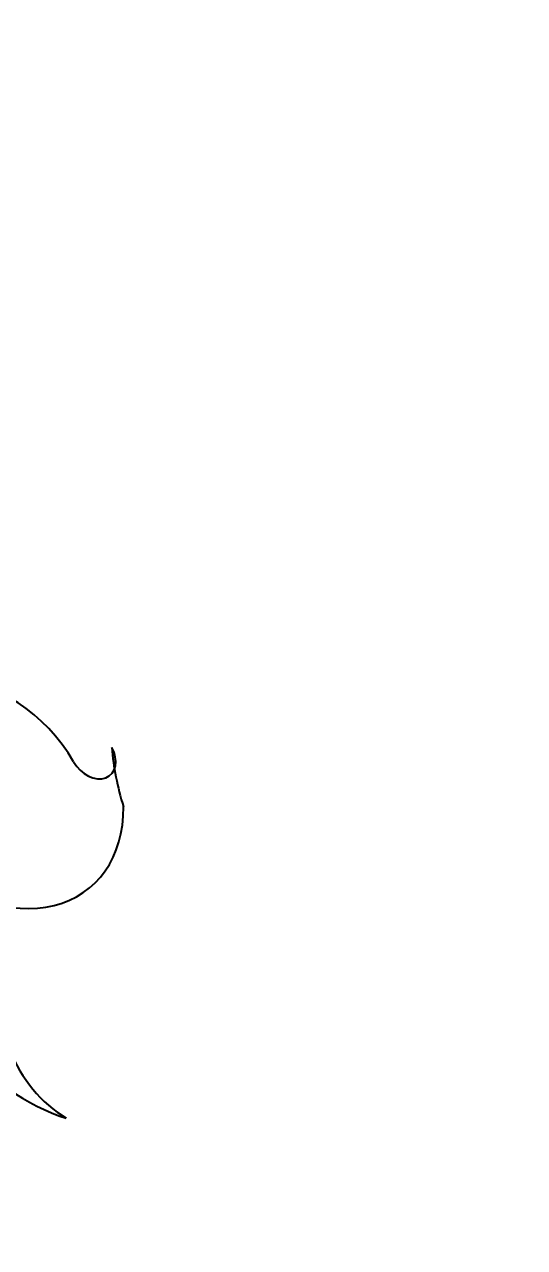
# Model space of a CAD drawing. Header units: millimetres. Extents: x 148889 to 229003, y -70503 to 111106.
# Drawn here: x 215275.5 to 215429.5, y -60512.2 to -60135 of the extents above; entities that cross this region are included whole.
import ezdxf

# ---------------------------------------------------------------- set-up
doc = ezdxf.new("R2010")
doc.units = ezdxf.units.MM
doc.header["$PDMODE"] = 3
doc.layers.add('P-外部尺寸', color=44, linetype='Continuous')
doc.layers.add('P-活动家具', color=3, linetype='Continuous')
doc.styles.add('Arial', font='arial.ttf')
doc.dimstyles.new('1比80', dxfattribs={"dimscale": 80, "dimtxt": 2, "dimasz": 1.25, "dimexe": 1, "dimexo": 1, "dimgap": 0.25, "dimtad": 1, "dimdec": 0, "dimrnd": 0.005, "dimzin": 0, "dimdsep": 46, "dimtxsty": 'Arial', "dimblk": 'ARCHTICK', "dimcen": 0.125, "dimdle": 1, "dimclrd": 44, "dimclre": 44, "dimclrt": 50, "dimadec": 0, "dimazin": 0, "dimtfac": 1, "dimtdec": 0, "dimtix": 1, "dimtmove": 2, "dimatfit": 3, "dimldrblk": 'DOT', "dimfxl": 5, "dimfxlon": 1, "dimtvp": 1, "dimtolj": 1, "dimtzin": 0, "dimarcsym": 0})

# ---------------------------------------------------------------- blocks, each defined once
blk = doc.blocks.new('_ArchTick')
at = {"color": 0, "linetype": 'ByBlock', "const_width": 0.15}
blk.add_lwpolyline([(-0.5, -0.5), (0.5, 0.5)], dxfattribs=at)
blk = doc.blocks.new('*D311')
at = {"layer": 'Defpoints', "color": 0}
for p in [(214675.9467082483, -60411.09025352554), (218361.1731619699, -60411.09025352554), (215774.235667677, -64026.09025352557)]:
    blk.add_point(p, dxfattribs=at)
at = {"layer": 'P-外部尺寸', "color": 44, "lineweight": -2}
for p, q in [((218361.1731619699, -64106.09025352557), (218361.1731619699, -60331.09025352554)), ((217961.1731619699, -60411.09025352554), (218441.1731619699, -60411.09025352554)), ((217961.1731619699, -64026.09025352557), (218441.1731619699, -64026.09025352557))]:
    blk.add_line(p, q, dxfattribs=at)
at = {"layer": 'P-外部尺寸', "color": 44, "lineweight": -2, "xscale": 100, "yscale": 100, "zscale": 100}
for p, rotation in [((218361.1731619699, -60411.09025352554), 90), ((218361.1731619699, -64026.09025352557), 270)]:
    blk.add_blockref('_ArchTick', p, dxfattribs=dict(at, rotation=rotation))
at = {"layer": 'P-外部尺寸', "color": 50, "insert": (218259.4269136752, -62218.59025352552), "char_height": 160, "attachment_point": 5, "rotation": 90, "style": 'Arial'}
blk.add_mtext('\\A1;3615', dxfattribs=at)
blk = doc.blocks.new('_Dot')
at = {"color": 0, "linetype": 'ByBlock', "lineweight": -2}
blk.add_line((-0.5, 0), (-1, 0), dxfattribs=at)
at = {"color": 0, "linetype": 'ByBlock', "const_width": 0.5}
blk.add_lwpolyline([(-0.25, 0, 1), (0.25, 0, 1)], format="xyb", close=True, dxfattribs=at)
blk = doc.blocks.new('*D312')
at = {"layer": 'Defpoints', "color": 0}
for p in [(214675.9467082483, -60181.09025352558), (218361.1731619699, -60181.09025352558), (214675.9467082483, -60411.09025352554)]:
    blk.add_point(p, dxfattribs=at)
at = {"layer": 'P-外部尺寸', "color": 44, "lineweight": -2}
for p, q in [((218361.1731619699, -60181.09025352558), (218361.1731619699, -60081.09025352558)), ((217961.1731619699, -60181.09025352558), (218441.1731619699, -60181.09025352558)), ((218361.1731619699, -60411.09025352554), (218361.1731619699, -60181.09025352558)), ((217961.1731619699, -60411.09025352554), (218441.1731619699, -60411.09025352554)), ((218361.1731619699, -60411.09025352554), (218361.1731619699, -60511.09025352554))]:
    blk.add_line(p, q, dxfattribs=at)
at = {"layer": 'P-外部尺寸', "color": 44, "lineweight": -2, "xscale": 100, "yscale": 100, "zscale": 100}
for p, rotation in [((218361.1731619699, -60181.09025352558), 270), ((218361.1731619699, -60411.09025352554), 90)]:
    blk.add_blockref('_ArchTick', p, dxfattribs=dict(at, rotation=rotation))
at = {"layer": 'P-外部尺寸', "color": 50, "insert": (218259.4269136752, -60296.09025352553), "char_height": 160, "attachment_point": 5, "rotation": 90, "style": 'Arial'}
blk.add_mtext('\\A1;230', dxfattribs=at)
blk = doc.blocks.new('*D313')
at = {"layer": 'Defpoints', "color": 0}
for p in [(215492.6994027508, -56801.09025352556), (218361.1731619699, -56801.09025352556), (214675.9467082483, -60181.09025352558)]:
    blk.add_point(p, dxfattribs=at)
at = {"layer": 'P-外部尺寸', "color": 44, "lineweight": -2}
for p, q in [((218361.1731619699, -60261.09025352558), (218361.1731619699, -56721.09025352556)), ((217961.1731619699, -56801.09025352556), (218441.1731619699, -56801.09025352556)), ((217961.1731619699, -60181.09025352558), (218441.1731619699, -60181.09025352558))]:
    blk.add_line(p, q, dxfattribs=at)
at = {"layer": 'P-外部尺寸', "color": 44, "lineweight": -2, "xscale": 100, "yscale": 100, "zscale": 100}
for p, rotation in [((218361.1731619699, -56801.09025352556), 90), ((218361.1731619699, -60181.09025352558), 270)]:
    blk.add_blockref('_ArchTick', p, dxfattribs=dict(at, rotation=rotation))
at = {"layer": 'P-外部尺寸', "color": 50, "insert": (218259.4269136752, -58491.09025352553), "char_height": 160, "attachment_point": 5, "rotation": 90, "style": 'Arial'}
blk.add_mtext('\\A1;3380', dxfattribs=at)
blk = doc.blocks.new('A$C0E8316F6')
at = {"layer": 'P-活动家具', "color": 252}
for centre, major_axis, ratio, start_param, end_param in [((377.2102795485407, 218.6527457974807), (-26.16158898949091, 31.53290257318711), 0.7249066119303736, 4.486048533518938, 6.963697356111592), ((411.173322047136, 232.4142040828519), (-5.406487238877504, 6.51650920136116), 0.7249066119342078, 1.344455880013687, 4.449075213122377), ((486.357120092056, 217.8775204441408), (-52.30374558587475, 63.042383032216), 0.7249066119294095, 0.8013759226339112, 1.052602601433997), ((378.5113042796729, 229.549564033121), (-31.80882637603252, 38.33959105030103), 0.7249066119305542, 1.743119321619278, 3.867114283018467), ((402.6225145214121, 169.3227092640955), (-36.59489481599307, 44.1083014252421), 0.7249066119313279, 1.548814227077672, 2.299173914119631), ((410.2058122417075, 143.5614695795957), (-19.91771265270978, 24.00707742990463), 0.7249066119304935, 1.123846186212724, 2.017746467378104)]:
    blk.add_ellipse(centre, major_axis=major_axis, ratio=ratio, start_param=start_param, end_param=end_param, dxfattribs=at)

msp = doc.modelspace()

# ---------------------------------------------------------------- block references
at = {"layer": 'P-活动家具'}
msp.add_blockref('A$C0E8316F6', (214885.240491031, -60592.45673698785), dxfattribs=at)

# ---------------------------------------------------------------- dimensions: what is measured, and where the dimension line sits
at = {"layer": 'P-外部尺寸'}
for base, p1, p2, picture, middle in [((218361.1731619699, -56801.09025352556), (214675.9467082483, -60181.09025352558), (215492.6994027508, -56801.09025352556), '*D313', (218259.4269136752, -58491.09025352553)), ((218361.1731619699, -60181.09025352558), (214675.9467082483, -60411.09025352554), (214675.9467082483, -60181.09025352558), '*D312', (218259.4269136752, -60296.09025352553)), ((218361.1731619699, -60411.09025352554), (215774.235667677, -64026.09025352557), (214675.9467082483, -60411.09025352554), '*D311', (218259.4269136752, -62218.59025352552))]:
    dim = msp.add_linear_dim(base=base, p1=p1, p2=p2, angle=90, dimstyle='1比80', dxfattribs=at)
    dim.commit()
    dim.dimension.update_dxf_attribs({"geometry": picture, "text_midpoint": middle})

doc.saveas('drawing.dxf')
